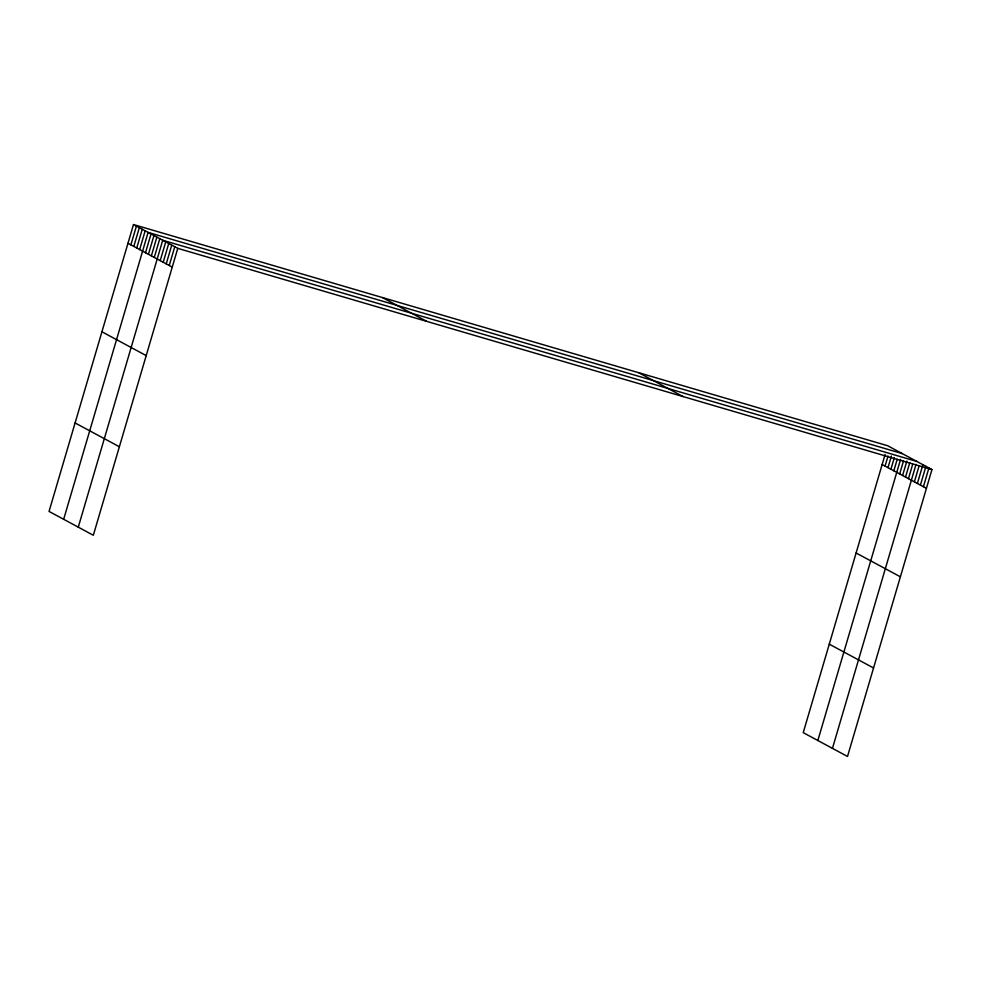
<?xml version="1.0" encoding="UTF-8"?>
<svg xmlns="http://www.w3.org/2000/svg" width="981" height="981" viewBox="0 0 981 981"><rect width="100%" height="100%" fill="white"/><g stroke="black" fill="none" stroke-linecap="round" stroke-linejoin="round"><path stroke-width="1.47" d="M133.49 224.539L49.05 511.432L93.33 535.258L177.769 248.352L133.49 224.539L887.67 445.742L931.95 469.568L847.51 756.461L803.231 732.648L885.12 454.399M130.89 244.87L136.408 226.108M133.808 246.439L139.339 227.69M136.739 248.009L142.257 229.26M139.658 249.579L145.176 230.829M63.667 519.292L148.106 232.399L902.275 453.602M145.507 252.73L151.025 233.969M148.425 254.3L153.943 235.538M151.356 255.869L156.874 237.12M154.275 257.439L159.793 238.69M78.272 527.153L162.711 240.259L916.892 461.462M160.21 260.627L165.728 241.878M163.214 262.246L168.744 243.496M166.23 263.864L171.749 245.115M169.247 265.495L174.765 246.734M885.07 466.073L888.038 455.969M887.989 467.643L891.386 456.104M890.92 469.212L894.316 457.673M893.838 470.782L897.235 459.243M817.847 740.508L900.583 459.378M899.687 473.933L903.501 460.947M902.606 475.503L906.849 461.082M905.524 477.073L909.779 462.652M908.455 478.642L912.698 464.221M832.452 748.368L916.046 464.356M914.39 481.843L919.05 465.975M917.394 483.461L922.913 464.7M920.411 485.08L925.929 466.318M923.415 486.699L928.933 467.949M177.769 248.352L931.95 469.568M882.152 464.504L926.432 488.317M638.79 372.743L683.07 396.569M382.369 297.537L426.649 321.351M856.106 552.99L900.386 576.803M127.971 243.288L172.251 267.114M829.276 644.161L873.556 667.975M101.926 331.786L146.206 355.6M75.096 422.946L119.375 446.76"/></g></svg>
